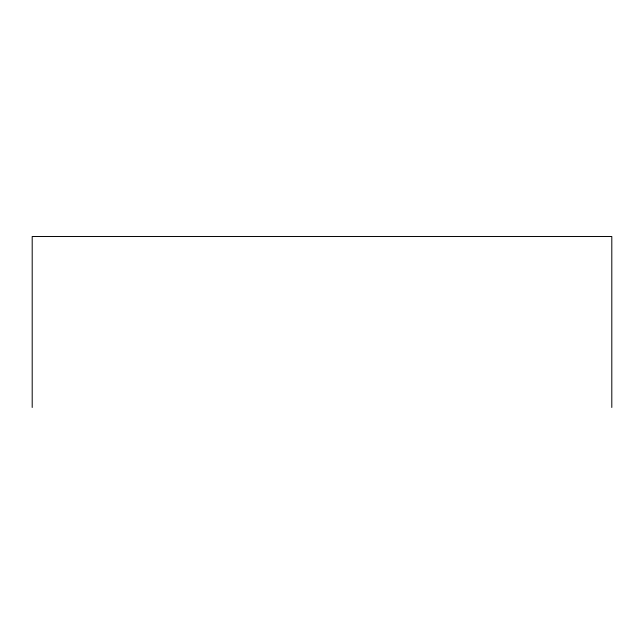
<?xml version="1.0" encoding="UTF-8"?>
<svg xmlns="http://www.w3.org/2000/svg" width="644" height="644" viewBox="0 0 644 644"><rect width="100%" height="100%" fill="white"/><g stroke="black" fill="none" stroke-linecap="round" stroke-linejoin="round"><path stroke-width="0.97" d="M611.8 407.483L611.8 236.517L32.2 236.517L32.2 407.483"/></g></svg>
